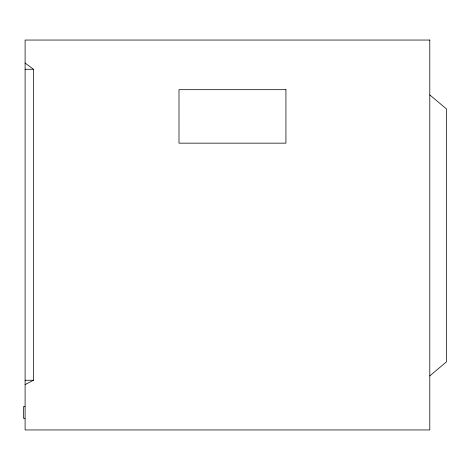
<?xml version="1.0" encoding="UTF-8"?>
<svg xmlns="http://www.w3.org/2000/svg" width="470" height="470" viewBox="0 0 470 470"><rect width="100%" height="100%" fill="white"/><g stroke="black" fill="none" stroke-linecap="round" stroke-linejoin="round"><path stroke-width="0.7" d="M429.791 375.877L446.5 361.829L446.5 108.964L429.791 94.916M25.104 384.601L33.464 380.254L33.464 69.266L25.104 63.056M25.104 69.266L33.464 69.266M25.104 380.254L33.464 380.254M24.933 406.609L23.5 406.609L23.5 418.306L24.933 418.306M429.791 40.05L25.104 40.05L25.104 429.95L429.791 429.95L429.791 40.05M285.93 89.688L178.994 89.688L178.994 143.156L285.93 143.156L285.93 89.688"/></g></svg>
